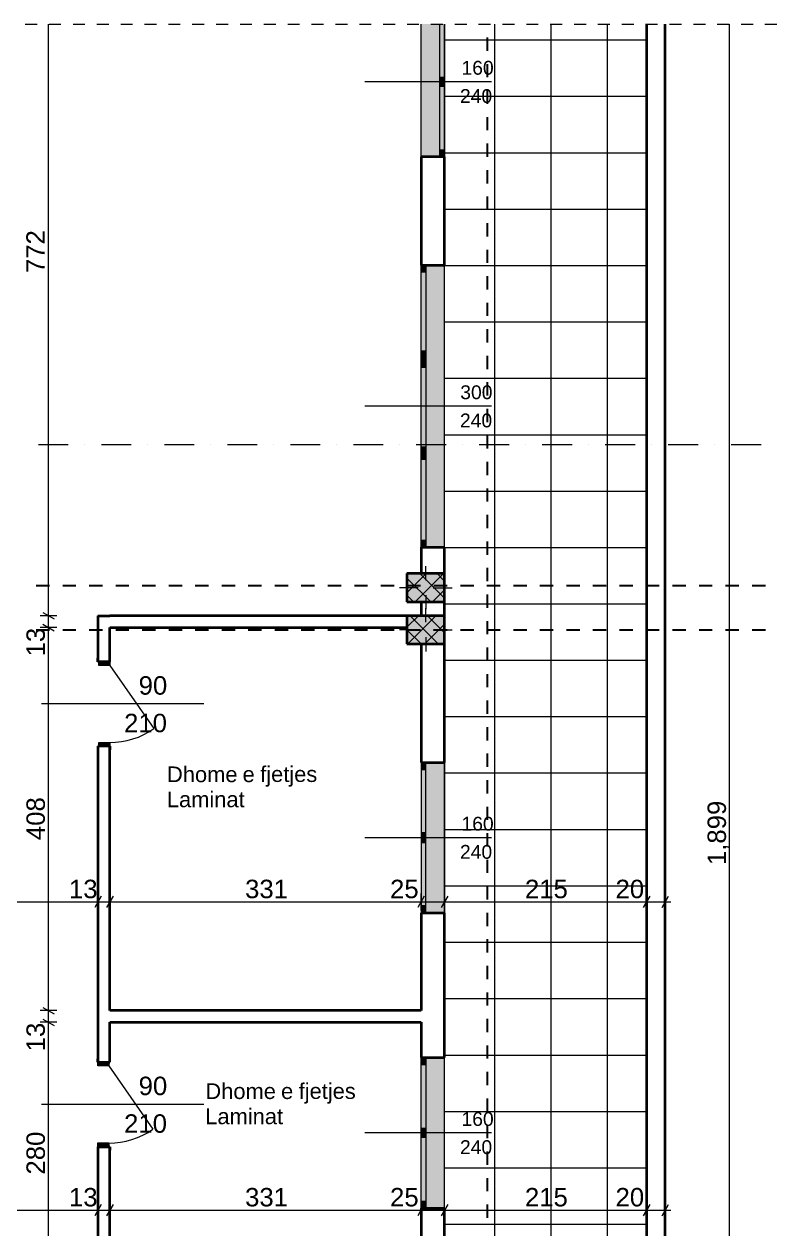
# Model space of a CAD drawing. Header units: centimetres. Extents: x -1830 to 3160, y -46 to 3310.
# Drawn here: x 1293 to 2095, y 2027 to 3310 of the extents above; entities that cross this region are included whole.
import ezdxf

# ---------------------------------------------------------------- set-up
doc = ezdxf.new("R2010")
doc.units = ezdxf.units.CM
for name, color, linetype, true_color in [('PDF_Annotation - Text', 7, 'Continuous', 0xa80f02), ('PDF_Geometry', 7, 'Continuous', 0x6a6a6a), ('PDF_Marker - Section', 7, 'Continuous', 0x80c2ff), ('PDF_Structural - Shear', 7, 'Continuous', 0xdf0000)]:
    doc.layers.add(name, color=color, linetype=linetype, true_color=true_color)
doc.layers.add('PDF_Dimensioning - General', color=7, linetype='Continuous')
doc.layers.add('PDF_Structural - Bearing', color=7, linetype='Continuous')
doc.styles.add('PDF Arial', font='')
doc.styles.get('PDF Arial').set_extended_font_data('Arial')

msp = doc.modelspace()

# ---------------------------------------------------------------- linework, layer by layer
at = {"layer": 'PDF_Dimensioning - General', "lineweight": 13}
for points in [[(1319, 2679.8), (1319, 3309.7)], [(2044.4, 1495.3), (2044.4, 3309.7)], [(1313, 2683.3), (1325, 2676.3)], [(1328, 2679.8), (1310, 2679.8)], [(1313, 2670.8), (1325, 2663.8)], [(1319, 2667.3), (1319, 2679.8)], [(1328, 2667.3), (1310, 2667.3)], [(1319, 2259.3), (1319, 2667.3)], [(1150.6, 2375), (1371.7, 2375)], [(1375.2, 2381), (1368.2, 2369)], [(1371.7, 2366), (1371.7, 2384)], [(1371.7, 2375), (1384.2, 2375)], [(1387.7, 2381), (1380.8, 2369)], [(1384.2, 2366), (1384.2, 2384)], [(1384.2, 2375), (1715.8, 2375)], [(1719.3, 2381), (1712.4, 2369)], [(1715.8, 2366), (1715.8, 2384)], [(1715.8, 2375), (1740.9, 2375)], [(1744.3, 2381), (1737.4, 2369)], [(1740.9, 2366), (1740.9, 2384)], [(1740.9, 2375), (1956, 2375)], [(1959.5, 2381), (1952.5, 2369)], [(1956, 2366), (1956, 2384)], [(1956, 2375), (1976, 2375)], [(1972.6, 2369), (1979.5, 2381)], [(1976, 2366), (1976, 2384)], [(1976, 2375), (1981.9, 2375)], [(1328, 2259.3), (1310, 2259.3)], [(1313, 2262.7), (1325, 2255.8)], [(1319, 2246.8), (1319, 2259.3)], [(1328, 2246.8), (1310, 2246.8)], [(1313, 2250.2), (1325, 2243.3)], [(1319, 1966.6), (1319, 2246.8)], [(1375.2, 2052.8), (1368.2, 2040.8)], [(1371.7, 2037.8), (1371.7, 2055.9)], [(1387.7, 2052.8), (1380.8, 2040.8)], [(1384.2, 2037.8), (1384.2, 2055.9)], [(1719.3, 2052.8), (1712.4, 2040.8)], [(1715.8, 2037.8), (1715.8, 2055.9)], [(1744.3, 2052.8), (1737.4, 2040.8)], [(1740.9, 2037.8), (1740.9, 2055.9)], [(1959.5, 2052.8), (1952.5, 2040.8)], [(1956, 2037.8), (1956, 2055.9)], [(1972.6, 2040.8), (1979.5, 2052.8)], [(1976, 2037.8), (1976, 2055.9)], [(1150.6, 2046.8), (1371.7, 2046.8)], [(1371.7, 2046.8), (1384.2, 2046.8)], [(1384.2, 2046.8), (1715.8, 2046.8)], [(1715.8, 2046.8), (1740.9, 2046.8)], [(1740.9, 2046.8), (1956, 2046.8)], [(1956, 2046.8), (1976, 2046.8)], [(1976, 2046.8), (1981.9, 2046.8)]]:
    msp.add_lwpolyline(points, dxfattribs=at)
at = {"layer": 'PDF_Geometry', "lineweight": 18}
for points in [[(1294.2, 3309.7), (1306.9, 3309.7)], [(1294.2, 3309.7), (1306.9, 3309.7)], [(1319.6, 3309.7), (1332.3, 3309.7)], [(1319.6, 3309.7), (1332.3, 3309.7)], [(1345.1, 3309.7), (1357.8, 3309.7)], [(1345.1, 3309.7), (1357.8, 3309.7)], [(1370.5, 3309.7), (1383.2, 3309.7)], [(1370.5, 3309.7), (1383.2, 3309.7)], [(1395.9, 3309.7), (1408.6, 3309.7)], [(1395.9, 3309.7), (1408.6, 3309.7)], [(1421.3, 3309.7), (1434, 3309.7)], [(1421.3, 3309.7), (1434, 3309.7)], [(1446.7, 3309.7), (1459.4, 3309.7)], [(1446.7, 3309.7), (1459.4, 3309.7)], [(1472.1, 3309.7), (1484.9, 3309.7)], [(1472.1, 3309.7), (1484.9, 3309.7)], [(1497.6, 3309.7), (1510.3, 3309.7)], [(1497.6, 3309.7), (1510.3, 3309.7)], [(1523, 3309.7), (1535.7, 3309.7)], [(1523, 3309.7), (1535.7, 3309.7)], [(1548.4, 3309.7), (1561.1, 3309.7)], [(1548.4, 3309.7), (1561.1, 3309.7)], [(1573.8, 3309.7), (1586.5, 3309.7)], [(1573.8, 3309.7), (1586.5, 3309.7)], [(1599.2, 3309.7), (1612, 3309.7)], [(1599.2, 3309.7), (1612, 3309.7)], [(1624.7, 3309.7), (1637.4, 3309.7)], [(1624.7, 3309.7), (1637.4, 3309.7)], [(1650.1, 3309.7), (1662.8, 3309.7)], [(1650.1, 3309.7), (1662.8, 3309.7)], [(1675.5, 3309.7), (1688.2, 3309.7)], [(1675.5, 3309.7), (1688.2, 3309.7)], [(1700.9, 3309.7), (1713.6, 3309.7)], [(1700.9, 3309.7), (1713.6, 3309.7)], [(1726.3, 3309.7), (1739, 3309.7)], [(1726.3, 3309.7), (1739, 3309.7)], [(1751.8, 3309.7), (1764.5, 3309.7)], [(1751.8, 3309.7), (1764.5, 3309.7)], [(1777.2, 3309.7), (1789.9, 3309.7)], [(1777.2, 3309.7), (1789.9, 3309.7)], [(1802.6, 3309.7), (1815.3, 3309.7)], [(1802.6, 3309.7), (1815.3, 3309.7)], [(1828, 3309.7), (1840.7, 3309.7)], [(1828, 3309.7), (1840.7, 3309.7)], [(1853.4, 3309.7), (1866.1, 3309.7)], [(1853.4, 3309.7), (1866.1, 3309.7)], [(1878.9, 3309.7), (1891.6, 3309.7)], [(1878.9, 3309.7), (1891.6, 3309.7)], [(1904.3, 3309.7), (1917, 3309.7)], [(1904.3, 3309.7), (1917, 3309.7)], [(1929.7, 3309.7), (1942.4, 3309.7)], [(1929.7, 3309.7), (1942.4, 3309.7)], [(1955.1, 3309.7), (1967.8, 3309.7)], [(1955.1, 3309.7), (1967.8, 3309.7)], [(1980.5, 3309.7), (1993.2, 3309.7)], [(1980.5, 3309.7), (1993.2, 3309.7)], [(2005.9, 3309.7), (2018.7, 3309.7)], [(2005.9, 3309.7), (2018.7, 3309.7)], [(2031.4, 3309.7), (2044.1, 3309.7)], [(2031.4, 3309.7), (2044.1, 3309.7)], [(2056.8, 3309.7), (2069.5, 3309.7)], [(2056.8, 3309.7), (2069.5, 3309.7)], [(2082.2, 3309.7), (2094.9, 3309.7)], [(2082.2, 3309.7), (2094.9, 3309.7)]]:
    msp.add_lwpolyline(points, dxfattribs=at)
at = {"layer": 'PDF_Geometry', "color": 7, "lineweight": 13}
for points in [[(1740.9, 1495.3), (1740.9, 3309.7)], [(1740.9, 1495.3), (1740.9, 3309.7)], [(1956, 2943.3), (1956, 3309.7)], [(1956, 436.5), (1956, 2943.3)]]:
    msp.add_lwpolyline(points, dxfattribs=at)
at = {"layer": 'PDF_Geometry', "color": 253, "lineweight": 13, "true_color": 0x999999}
for points in [[(1794.3, 231.3), (1794.3, 3309.7)], [(1854.3, 231.3), (1854.3, 3309.7)], [(1914.4, 231.3), (1914.4, 3309.7)], [(1740.9, 3292.8), (1956, 3292.8)], [(1740.9, 3232.8), (1956, 3232.8)], [(1740.9, 3172.8), (1956, 3172.8)], [(1740.9, 3112.7), (1956, 3112.7)], [(1740.9, 3052.7), (1956, 3052.7)], [(1740.9, 2992.6), (1956, 2992.6)], [(1740.9, 2932.6), (1956, 2932.6)], [(1740.9, 2872.5), (1956, 2872.5)], [(1740.9, 2812.5), (1956, 2812.5)], [(1740.9, 2752.4), (1956, 2752.4)], [(1740.9, 2692.4), (1956, 2692.4)], [(1740.9, 2632.4), (1956, 2632.4)], [(1740.9, 2572.3), (1956, 2572.3)], [(1740.9, 2512.3), (1956, 2512.3)], [(1740.9, 2452.2), (1956, 2452.2)], [(1740.9, 2392.2), (1956, 2392.2)], [(1740.9, 2332.1), (1956, 2332.1)], [(1740.9, 2272.1), (1956, 2272.1)], [(1740.9, 2212), (1956, 2212)], [(1740.9, 2152), (1956, 2152)], [(1740.9, 2092), (1956, 2092)], [(1740.9, 2031.9), (1956, 2031.9)]]:
    msp.add_lwpolyline(points, dxfattribs=at)
at = {"layer": 'PDF_Marker - Section', "lineweight": 18}
for points in [[(1308.4, 2862), (1340.1, 2862)], [(1357.8, 2862), (1357.8, 2862)], [(1375.4, 2862), (1407.2, 2862)], [(1424.9, 2862), (1424.9, 2862)], [(1442.5, 2862), (1474.3, 2862)], [(1492, 2862), (1492, 2862)], [(1509.6, 2862), (1541.4, 2862)], [(1559, 2862), (1559, 2862)], [(1576.7, 2862), (1608.5, 2862)], [(1626.1, 2862), (1626.1, 2862)], [(1643.8, 2862), (1675.5, 2862)], [(1693.2, 2862), (1693.2, 2862)], [(1710.8, 2862), (1742.6, 2862)], [(1760.3, 2862), (1760.3, 2862)], [(1777.9, 2862), (1809.7, 2862)], [(1827.3, 2862), (1827.3, 2862)], [(1845, 2862), (1876.8, 2862)], [(1894.4, 2862), (1894.4, 2862)], [(1912.1, 2862), (1943.8, 2862)], [(1961.5, 2862), (1961.5, 2862)], [(1979.1, 2862), (2010.9, 2862)], [(2028.6, 2862), (2028.6, 2862)], [(2046.2, 2862), (2078, 2862)]]:
    msp.add_lwpolyline(points, dxfattribs=at)
at = {"layer": 'PDF_Structural - Bearing', "color": 30, "lineweight": 18, "true_color": 0xff6600}
for points in [[(1715.8, 3168.2), (1715.8, 3309.7)], [(1735.9, 3253.3), (1735.9, 3309.7)], [(1740.9, 3168.2), (1740.9, 3309.7)], [(1740.9, 3309.7), (1740.9, 3253.3)], [(1735.9, 3175.8), (1735.9, 3243.3)], [(1740.9, 3243.3), (1740.9, 3175.8)], [(1715.8, 2752.8), (1715.8, 3053)], [(1715.8, 2961.7), (1715.8, 3045.5)], [(1720.8, 3045.5), (1720.8, 2961.7)], [(1740.9, 2752.8), (1740.9, 3053)], [(1715.8, 2859.6), (1715.8, 2944.1)], [(1720.8, 2944.1), (1720.8, 2859.6)], [(1715.8, 2760.3), (1715.8, 2846)], [(1720.8, 2846), (1720.8, 2760.3)], [(1384.2, 2626.8), (1431.3, 2559.6)], [(1715.8, 2523.5), (1715.8, 2363.4)], [(1715.8, 2516), (1715.8, 2448.4)], [(1720.8, 2448.4), (1720.8, 2516)], [(1740.9, 2523.5), (1740.9, 2363.4)], [(1715.8, 2438.4), (1715.8, 2370.9)], [(1720.8, 2370.9), (1720.8, 2438.4)], [(1715.8, 2049), (1715.8, 2209.2)], [(1740.9, 2049), (1740.9, 2209.2)], [(1383.2, 2200.3), (1430.3, 2133.1)], [(1715.8, 2134.1), (1715.8, 2201.6)], [(1720.8, 2201.6), (1720.8, 2134.1)], [(1715.8, 2056.5), (1715.8, 2124.1)], [(1720.8, 2124.1), (1720.8, 2056.5)]]:
    msp.add_lwpolyline(points, dxfattribs=at)
at = {"layer": 'PDF_Structural - Bearing', "lineweight": 35}
for points in [[(1956, 3309.7), (1956, 2943.3)], [(1976, 2943.3), (1976, 3309.7)], [(1735.9, 3168.2), (1715.8, 3168.2)], [(1715.8, 3168.2), (1715.8, 3053)], [(1735.9, 3168.2), (1715.8, 3168.2)], [(1740.9, 3168.2), (1735.9, 3168.2)], [(1740.9, 3168.2), (1735.9, 3168.2)], [(1740.9, 3168.2), (1735.9, 3168.2)], [(1740.9, 3053), (1740.9, 3168.2)], [(1715.8, 3053), (1720.8, 3053)], [(1715.8, 3053), (1720.8, 3053)], [(1715.8, 3053), (1720.8, 3053)], [(1720.8, 3053), (1740.9, 3053)], [(1720.8, 3053), (1740.9, 3053)], [(1956, 2943.3), (1956, 436.5)], [(1976, 436.5), (1976, 2943.3)], [(1715.8, 2752.8), (1720.8, 2752.8)], [(1715.8, 2752.8), (1715.8, 2724.6)], [(1715.8, 2752.8), (1720.8, 2752.8)], [(1715.8, 2752.8), (1720.8, 2752.8)], [(1720.8, 2752.8), (1740.9, 2752.8)], [(1720.8, 2752.8), (1740.9, 2752.8)], [(1740.9, 2724.6), (1740.9, 2752.8)], [(1740.9, 2724.6), (1700.8, 2724.6)], [(1700.8, 2724.6), (1700.8, 2694.6)], [(1740.9, 2694.6), (1740.9, 2724.6)], [(1700.8, 2694.6), (1740.9, 2694.6)], [(1715.8, 2694.6), (1715.8, 2679.8)], [(1740.9, 2679.8), (1740.9, 2694.6)], [(1371.7, 2679.8), (1371.7, 2630.8)], [(1371.7, 2679.8), (1384.2, 2679.8)], [(1700.8, 2679.8), (1384.2, 2679.8)], [(1740.9, 2679.8), (1700.8, 2679.8)], [(1700.8, 2679.8), (1700.8, 2649.8)], [(1740.9, 2649.8), (1740.9, 2679.8)], [(1384.2, 2630.8), (1384.2, 2667.3)], [(1384.2, 2667.3), (1700.8, 2667.3)], [(1700.8, 2649.8), (1740.9, 2649.8)], [(1715.8, 2649.8), (1715.8, 2523.5)], [(1740.9, 2523.5), (1740.9, 2649.8)], [(1371.7, 2630.8), (1371.7, 2634.5)], [(1371.7, 2630.8), (1371.7, 2634.5)], [(1371.7, 2630.8), (1371.7, 2634.5)], [(1372.7, 2630.8), (1371.7, 2630.8)], [(1372.7, 2630.8), (1371.7, 2630.8)], [(1372.7, 2630.8), (1371.7, 2630.8)], [(1384.2, 2630.8), (1372.7, 2630.8)], [(1384.2, 2630.8), (1372.7, 2630.8)], [(1384.2, 2630.8), (1372.7, 2630.8)], [(1384.2, 2630.8), (1384.2, 2634.5)], [(1384.2, 2630.8), (1384.2, 2634.5)], [(1384.2, 2630.8), (1384.2, 2634.5)], [(1371.7, 2540.7), (1371.7, 2537)], [(1372.7, 2540.7), (1371.7, 2540.7)], [(1371.7, 2540.7), (1371.7, 2204.3)], [(1372.7, 2540.7), (1371.7, 2540.7)], [(1372.7, 2540.7), (1371.7, 2540.7)], [(1371.7, 2540.7), (1371.7, 2537)], [(1371.7, 2540.7), (1371.7, 2537)], [(1384.2, 2540.7), (1372.7, 2540.7)], [(1384.2, 2540.7), (1372.7, 2540.7)], [(1384.2, 2540.7), (1372.7, 2540.7)], [(1384.2, 2540.7), (1384.2, 2537)], [(1384.2, 2259.3), (1384.2, 2540.7)], [(1384.2, 2540.7), (1384.2, 2537)], [(1384.2, 2540.7), (1384.2, 2537)], [(1715.8, 2523.5), (1720.8, 2523.5)], [(1715.8, 2523.5), (1720.8, 2523.5)], [(1715.8, 2523.5), (1720.8, 2523.5)], [(1720.8, 2523.5), (1740.9, 2523.5)], [(1720.8, 2523.5), (1740.9, 2523.5)], [(1715.8, 2363.4), (1720.8, 2363.4)], [(1715.8, 2363.4), (1715.8, 2259.3)], [(1715.8, 2363.4), (1720.8, 2363.4)], [(1715.8, 2363.4), (1720.8, 2363.4)], [(1720.8, 2363.4), (1740.9, 2363.4)], [(1720.8, 2363.4), (1740.9, 2363.4)], [(1740.9, 2209.2), (1740.9, 2363.4)], [(1715.8, 2259.3), (1384.2, 2259.3)], [(1384.2, 2246.8), (1715.8, 2246.8)], [(1384.2, 2204.3), (1384.2, 2246.8)], [(1715.8, 2246.8), (1715.8, 2209.2)], [(1371.7, 2204.3), (1371.7, 2208)], [(1371.7, 2204.3), (1371.7, 2208)], [(1371.7, 2204.3), (1371.7, 2208)], [(1384.2, 2204.3), (1384.2, 2208)], [(1384.2, 2204.3), (1384.2, 2208)], [(1384.2, 2204.3), (1384.2, 2208)], [(1715.8, 2209.2), (1720.8, 2209.2)], [(1715.8, 2209.2), (1720.8, 2209.2)], [(1715.8, 2209.2), (1720.8, 2209.2)], [(1720.8, 2209.2), (1740.9, 2209.2)], [(1720.8, 2209.2), (1740.9, 2209.2)], [(1371.7, 2204.3), (1383.2, 2204.3)], [(1371.7, 2204.3), (1383.2, 2204.3)], [(1371.7, 2204.3), (1383.2, 2204.3)], [(1383.2, 2204.3), (1384.2, 2204.3)], [(1383.2, 2204.3), (1384.2, 2204.3)], [(1383.2, 2204.3), (1384.2, 2204.3)], [(1371.7, 2114.3), (1371.7, 2110.6)], [(1371.7, 2114.3), (1383.2, 2114.3)], [(1371.7, 2114.3), (1371.7, 1933.8)], [(1371.7, 2114.3), (1383.2, 2114.3)], [(1371.7, 2114.3), (1383.2, 2114.3)], [(1371.7, 2114.3), (1371.7, 2110.6)], [(1371.7, 2114.3), (1371.7, 2110.6)], [(1383.2, 2114.3), (1384.2, 2114.3)], [(1383.2, 2114.3), (1384.2, 2114.3)], [(1383.2, 2114.3), (1384.2, 2114.3)], [(1384.2, 2114.3), (1384.2, 2110.6)], [(1384.2, 1966.6), (1384.2, 2114.3)], [(1384.2, 2114.3), (1384.2, 2110.6)], [(1384.2, 2114.3), (1384.2, 2110.6)], [(1715.8, 2049), (1720.8, 2049)], [(1715.8, 2049), (1715.8, 1966.6)], [(1715.8, 2049), (1720.8, 2049)], [(1715.8, 2049), (1720.8, 2049)], [(1720.8, 2049), (1740.9, 2049)], [(1720.8, 2049), (1740.9, 2049)], [(1740.9, 1868.1), (1740.9, 2049)]]:
    msp.add_lwpolyline(points, dxfattribs=at)
at = {"layer": 'PDF_Structural - Bearing', "lineweight": 13}
for points in [[(1790.9, 3248.3), (1655.8, 3248.3)], [(1790.9, 2902.9), (1655.8, 2902.9)], [(1700.8, 2704.2), (1721.3, 2724.6)], [(1700.8, 2722.6), (1702.9, 2724.6)], [(1726.2, 2694.6), (1700.8, 2719.9)], [(1709.6, 2694.6), (1739.7, 2724.6)], [(1740.9, 2698.3), (1714.5, 2724.6)], [(1740.9, 2716.7), (1732.9, 2724.6)], [(1728, 2694.6), (1740.9, 2707.4)], [(1707.8, 2694.6), (1700.8, 2701.5)], [(1700.8, 2667.4), (1713.2, 2679.8)], [(1701.6, 2649.8), (1731.6, 2679.8)], [(1734.2, 2649.8), (1704.2, 2679.8)], [(1720, 2649.8), (1740.9, 2670.6)], [(1740.9, 2661.5), (1722.6, 2679.8)], [(1715.8, 2649.8), (1700.8, 2664.7)], [(1738.4, 2649.8), (1740.9, 2652.2)], [(1484.3, 2585.8), (1311.7, 2585.8)], [(1790.9, 2443.4), (1655.8, 2443.4)], [(1484.3, 2159.3), (1311.7, 2159.3)], [(1790.9, 2129.1), (1655.8, 2129.1)]]:
    msp.add_lwpolyline(points, dxfattribs=at)
at = {"layer": 'PDF_Structural - Bearing', "color": 30, "lineweight": 20, "true_color": 0xff6600}
for points in [[(1735.9, 3248.3), (1735.9, 3253.3)], [(1735.9, 3253.3), (1740.9, 3253.3)], [(1735.9, 3243.3), (1735.9, 3248.3)], [(1740.9, 3253.3), (1740.9, 3248.3)], [(1740.9, 3248.3), (1740.9, 3243.3)], [(1740.9, 3243.3), (1735.9, 3243.3)], [(1735.9, 3168.2), (1735.9, 3175.8)], [(1735.9, 3175.8), (1740.9, 3175.8)], [(1740.9, 3175.8), (1740.9, 3168.2)], [(1715.8, 3045.5), (1715.8, 3053)], [(1720.8, 3045.5), (1715.8, 3045.5)], [(1720.8, 3053), (1720.8, 3045.5)], [(1715.8, 2952.9), (1715.8, 2961.7)], [(1715.8, 2961.7), (1720.8, 2961.7)], [(1715.8, 2944.1), (1715.8, 2952.9)], [(1720.8, 2961.7), (1720.8, 2952.9)], [(1720.8, 2952.9), (1720.8, 2944.1)], [(1720.8, 2944.1), (1715.8, 2944.1)], [(1715.8, 2852.8), (1715.8, 2859.6)], [(1715.8, 2859.6), (1720.8, 2859.6)], [(1715.8, 2846), (1715.8, 2852.8)], [(1720.8, 2859.6), (1720.8, 2852.8)], [(1720.8, 2852.8), (1720.8, 2846)], [(1720.8, 2846), (1715.8, 2846)], [(1715.8, 2752.8), (1715.8, 2760.3)], [(1715.8, 2760.3), (1720.8, 2760.3)], [(1720.8, 2760.3), (1720.8, 2752.8)], [(1372.7, 2626.8), (1372.7, 2630.8)], [(1372.7, 2630.8), (1384.2, 2630.8)], [(1384.2, 2630.8), (1384.2, 2626.8)], [(1384.2, 2626.8), (1372.7, 2626.8)], [(1372.7, 2540.7), (1372.7, 2544.7)], [(1372.7, 2544.7), (1384.2, 2544.7)], [(1384.2, 2540.7), (1372.7, 2540.7)], [(1384.2, 2544.7), (1384.2, 2540.7)], [(1715.8, 2523.5), (1715.8, 2516)], [(1715.8, 2516), (1720.8, 2516)], [(1720.8, 2516), (1720.8, 2523.5)], [(1720.8, 2448.4), (1715.8, 2448.4)], [(1715.8, 2448.4), (1715.8, 2443.4)], [(1715.8, 2443.4), (1715.8, 2438.4)], [(1715.8, 2438.4), (1720.8, 2438.4)], [(1720.8, 2443.4), (1720.8, 2448.4)], [(1720.8, 2438.4), (1720.8, 2443.4)], [(1720.8, 2370.9), (1715.8, 2370.9)], [(1715.8, 2370.9), (1715.8, 2363.4)], [(1720.8, 2363.4), (1720.8, 2370.9)], [(1715.8, 2201.6), (1715.8, 2209.2)], [(1720.8, 2209.2), (1720.8, 2201.6)], [(1371.7, 2200.3), (1371.7, 2204.3)], [(1371.7, 2204.3), (1383.2, 2204.3)], [(1383.2, 2200.3), (1371.7, 2200.3)], [(1383.2, 2204.3), (1383.2, 2200.3)], [(1720.8, 2201.6), (1715.8, 2201.6)], [(1715.8, 2129.1), (1715.8, 2134.1)], [(1715.8, 2134.1), (1720.8, 2134.1)], [(1720.8, 2134.1), (1720.8, 2129.1)], [(1371.7, 2114.3), (1371.7, 2118.3)], [(1371.7, 2118.3), (1383.2, 2118.3)], [(1383.2, 2118.3), (1383.2, 2114.3)], [(1715.8, 2124.1), (1715.8, 2129.1)], [(1720.8, 2124.1), (1715.8, 2124.1)], [(1720.8, 2129.1), (1720.8, 2124.1)], [(1383.2, 2114.3), (1371.7, 2114.3)], [(1715.8, 2049), (1715.8, 2056.5)], [(1715.8, 2056.5), (1720.8, 2056.5)], [(1720.8, 2056.5), (1720.8, 2049)]]:
    msp.add_lwpolyline(points, dxfattribs=at)
at = {"layer": 'PDF_Structural - Bearing', "color": 1, "lineweight": 0}
for points in [[(1720.8, 2717.6), (1720.8, 2732.6)], [(1712.8, 2709.6), (1692.8, 2709.6)], [(1720.8, 2709.6), (1720.8, 2709.6)], [(1728.8, 2709.6), (1748.9, 2709.6)], [(1720.8, 2701.6), (1720.8, 2686.6)], [(1720.8, 2672.8), (1720.8, 2687.8)], [(1712.8, 2664.8), (1692.8, 2664.8)], [(1720.8, 2664.8), (1720.8, 2664.8)], [(1720.8, 2656.8), (1720.8, 2641.8)], [(1728.8, 2664.8), (1748.9, 2664.8)]]:
    msp.add_lwpolyline(points, dxfattribs=at)
at = {"layer": 'PDF_Structural - Bearing', "color": 30, "lineweight": 18, "true_color": 0xff6600}
for centre, start, end in [((1384.2, 2626.8), 270.0034, 304.9928), ((1383.2, 2200.3), 270.0008, 305.0055)]:
    msp.add_arc(centre, 82.1, start, end, dxfattribs=at)
at = {"layer": 'PDF_Structural - Bearing', "color": 7, "true_color": 0xffffff, "transparency": 33554559}
for points in [[(1715.8, 3168.2), (1715.8, 3309.7), (1740.9, 3168.2), (1740.9, 3309.7)], [(1740.9, 3253.3), (1735.9, 3253.3), (1740.9, 3309.7), (1735.9, 3309.7)], [(1735.9, 3248.3), (1735.9, 3253.3), (1740.9, 3248.3), (1740.9, 3253.3)], [(1740.9, 3248.3), (1740.9, 3243.3), (1735.9, 3248.3), (1735.9, 3243.3)], [(1735.9, 3175.8), (1735.9, 3243.3), (1740.9, 3175.8), (1740.9, 3243.3)], [(1735.9, 3168.2), (1735.9, 3175.8), (1740.9, 3168.2), (1740.9, 3175.8)], [(1715.8, 3053), (1740.9, 3053), (1715.8, 2752.8), (1740.9, 2752.8)], [(1720.8, 3053), (1715.8, 3053), (1720.8, 3045.5), (1715.8, 3045.5)], [(1715.8, 2961.7), (1720.8, 2961.7), (1715.8, 3045.5), (1720.8, 3045.5)], [(1715.8, 2952.9), (1720.8, 2952.9), (1715.8, 2961.7), (1720.8, 2961.7)], [(1720.8, 2952.9), (1715.8, 2952.9), (1720.8, 2944.1), (1715.8, 2944.1)], [(1715.8, 2859.6), (1720.8, 2859.6), (1715.8, 2944.1), (1720.8, 2944.1)], [(1715.8, 2852.8), (1720.8, 2852.8), (1715.8, 2859.6), (1720.8, 2859.6)], [(1720.8, 2852.8), (1715.8, 2852.8), (1720.8, 2846), (1715.8, 2846)], [(1715.8, 2760.3), (1720.8, 2760.3), (1715.8, 2846), (1720.8, 2846)], [(1715.8, 2752.8), (1720.8, 2752.8), (1715.8, 2760.3), (1720.8, 2760.3)], [(1740.9, 2694.6), (1700.8, 2694.6), (1740.9, 2724.6), (1700.8, 2724.6)], [(1740.9, 2649.8), (1700.8, 2649.8), (1740.9, 2679.8), (1700.8, 2679.8)], [(1384.2, 2630.8), (1372.7, 2630.8), (1384.2, 2626.8), (1372.7, 2626.8)], [(1372.7, 2540.7), (1384.2, 2540.7), (1372.7, 2544.7), (1384.2, 2544.7)], [(1715.8, 2363.4), (1715.8, 2523.5), (1740.9, 2363.4), (1740.9, 2523.5)], [(1715.8, 2523.5), (1715.8, 2516), (1720.8, 2523.5), (1720.8, 2516)], [(1715.8, 2516), (1715.8, 2448.4), (1720.8, 2516), (1720.8, 2448.4)], [(1720.8, 2443.4), (1720.8, 2448.4), (1715.8, 2443.4), (1715.8, 2448.4)], [(1715.8, 2443.4), (1715.8, 2438.4), (1720.8, 2443.4), (1720.8, 2438.4)], [(1715.8, 2438.4), (1715.8, 2370.9), (1720.8, 2438.4), (1720.8, 2370.9)], [(1720.8, 2363.4), (1720.8, 2370.9), (1715.8, 2363.4), (1715.8, 2370.9)], [(1715.8, 2209.2), (1740.9, 2209.2), (1715.8, 2049), (1740.9, 2049)], [(1720.8, 2209.2), (1715.8, 2209.2), (1720.8, 2201.6), (1715.8, 2201.6)], [(1383.2, 2204.3), (1371.7, 2204.3), (1383.2, 2200.3), (1371.7, 2200.3)], [(1715.8, 2134.1), (1720.8, 2134.1), (1715.8, 2201.6), (1720.8, 2201.6)], [(1715.8, 2129.1), (1720.8, 2129.1), (1715.8, 2134.1), (1720.8, 2134.1)], [(1371.7, 2114.3), (1383.2, 2114.3), (1371.7, 2118.3), (1383.2, 2118.3)], [(1720.8, 2129.1), (1715.8, 2129.1), (1720.8, 2124.1), (1715.8, 2124.1)], [(1715.8, 2056.5), (1720.8, 2056.5), (1715.8, 2124.1), (1720.8, 2124.1)], [(1715.8, 2049), (1720.8, 2049), (1715.8, 2056.5), (1720.8, 2056.5)]]:
    msp.add_solid(points, dxfattribs=at)
at = {"layer": 'PDF_Structural - Shear', "lineweight": 25}
for points in [[(1786.2, 3309.7), (1786.2, 3309.6)], [(1786.2, 3295.5), (1786.2, 3281.3)], [(1786.2, 3267.2), (1786.2, 3253.1)], [(1786.2, 3239), (1786.2, 3224.8)], [(1786.2, 3210.7), (1786.2, 3196.6)], [(1786.2, 3182.5), (1786.2, 3168.4)], [(1786.2, 3154.2), (1786.2, 3140.1)], [(1786.2, 3126), (1786.2, 3111.9)], [(1786.2, 3097.8), (1786.2, 3083.6)], [(1786.2, 3069.5), (1786.2, 3055.4)], [(1786.2, 3041.3), (1786.2, 3027.1)], [(1786.2, 3013), (1786.2, 2998.9)], [(1786.2, 2984.8), (1786.2, 2970.7)], [(1786.2, 2956.5), (1786.2, 2942.4)], [(1786.2, 2928.3), (1786.2, 2914.2)], [(1786.2, 2900.1), (1786.2, 2885.9)], [(1786.2, 2871.8), (1786.2, 2857.7)], [(1786.2, 2843.6), (1786.2, 2829.4)], [(1786.2, 2815.3), (1786.2, 2801.2)], [(1786.2, 2787.1), (1786.2, 2773)], [(1786.2, 2758.8), (1786.2, 2744.7)], [(1786.2, 2730.6), (1786.2, 2716.5)], [(1305.9, 2712), (1320, 2712)], [(1334.1, 2712), (1348.2, 2712)], [(1362.4, 2712), (1376.5, 2712)], [(1390.6, 2712), (1404.7, 2712)], [(1418.8, 2712), (1433, 2712)], [(1447.1, 2712), (1461.2, 2712)], [(1475.3, 2712), (1489.5, 2712)], [(1503.6, 2712), (1517.7, 2712)], [(1531.8, 2712), (1545.9, 2712)], [(1560.1, 2712), (1574.2, 2712)], [(1588.3, 2712), (1602.4, 2712)], [(1616.6, 2712), (1630.7, 2712)], [(1644.8, 2712), (1658.9, 2712)], [(1673, 2712), (1687.2, 2712)], [(1701.3, 2712), (1715.4, 2712)], [(1729.5, 2712), (1743.6, 2712)], [(1757.8, 2712), (1771.9, 2712)], [(1786, 2712), (1800.1, 2712)], [(1814.3, 2712), (1828.4, 2712)], [(1842.5, 2712), (1856.6, 2712)], [(1870.7, 2712), (1884.9, 2712)], [(1899, 2712), (1913.1, 2712)], [(1927.2, 2712), (1941.3, 2712)], [(1955.5, 2712), (1969.6, 2712)], [(1983.7, 2712), (1997.8, 2712)], [(2012, 2712), (2026.1, 2712)], [(2040.2, 2712), (2054.3, 2712)], [(2068.4, 2712), (2082.6, 2712)], [(1786.2, 2702.3), (1786.2, 2688.2)], [(1786.2, 2674.1), (1786.2, 2660)], [(1305.9, 2664.8), (1320, 2664.8)], [(1334.1, 2664.8), (1348.2, 2664.8)], [(1362.4, 2664.8), (1376.5, 2664.8)], [(1390.6, 2664.8), (1404.7, 2664.8)], [(1418.8, 2664.8), (1433, 2664.8)], [(1447.1, 2664.8), (1461.2, 2664.8)], [(1475.3, 2664.8), (1489.5, 2664.8)], [(1503.6, 2664.8), (1517.7, 2664.8)], [(1531.8, 2664.8), (1545.9, 2664.8)], [(1560.1, 2664.8), (1574.2, 2664.8)], [(1588.3, 2664.8), (1602.4, 2664.8)], [(1616.6, 2664.8), (1630.7, 2664.8)], [(1644.8, 2664.8), (1658.9, 2664.8)], [(1673, 2664.8), (1687.2, 2664.8)], [(1701.3, 2664.8), (1715.4, 2664.8)], [(1729.5, 2664.8), (1743.6, 2664.8)], [(1757.8, 2664.8), (1771.9, 2664.8)], [(1786, 2664.8), (1800.1, 2664.8)], [(1814.3, 2664.8), (1828.4, 2664.8)], [(1842.5, 2664.8), (1856.6, 2664.8)], [(1870.7, 2664.8), (1884.9, 2664.8)], [(1899, 2664.8), (1913.1, 2664.8)], [(1927.2, 2664.8), (1941.3, 2664.8)], [(1955.5, 2664.8), (1969.6, 2664.8)], [(1983.7, 2664.8), (1997.8, 2664.8)], [(2012, 2664.8), (2026.1, 2664.8)], [(2040.2, 2664.8), (2054.3, 2664.8)], [(2068.4, 2664.8), (2082.6, 2664.8)], [(1786.2, 2645.9), (1786.2, 2631.7)], [(1786.2, 2617.6), (1786.2, 2603.5)], [(1786.2, 2589.4), (1786.2, 2575.3)], [(1786.2, 2561.1), (1786.2, 2547)], [(1786.2, 2532.9), (1786.2, 2518.8)], [(1786.2, 2504.6), (1786.2, 2490.5)], [(1786.2, 2476.4), (1786.2, 2462.3)], [(1786.2, 2448.2), (1786.2, 2434)], [(1786.2, 2419.9), (1786.2, 2405.8)], [(1786.2, 2391.7), (1786.2, 2377.6)], [(1786.2, 2363.4), (1786.2, 2349.3)], [(1786.2, 2335.2), (1786.2, 2321.1)], [(1786.2, 2306.9), (1786.2, 2292.8)], [(1786.2, 2278.7), (1786.2, 2264.6)], [(1786.2, 2250.5), (1786.2, 2236.3)], [(1786.2, 2222.2), (1786.2, 2208.1)], [(1786.2, 2194), (1786.2, 2179.9)], [(1786.2, 2165.7), (1786.2, 2151.6)], [(1786.2, 2137.5), (1786.2, 2123.4)], [(1786.2, 2109.2), (1786.2, 2095.1)], [(1786.2, 2081), (1786.2, 2066.9)], [(1786.2, 2052.8), (1786.2, 2038.6)]]:
    msp.add_lwpolyline(points, dxfattribs=at)

# ---------------------------------------------------------------- texts
at = {"layer": 'PDF_Annotation - Text', "char_height": 16.701, "attachment_point": 7, "style": 'PDF Arial'}
for s, insert in [('\\W0.999232;Dhome', (1445.2, 2502.3)), ('\\W1.001205;e', (1525.7, 2502.3)), ('\\W0.997411;fjetjes', (1544.5, 2497.7)), ('\\W0.998109;Laminat', (1445.1, 2475.6)), ('\\W0.999232;Dhome', (1486.1, 2164.9)), ('\\W0.997411;fjetjes', (1585.5, 2160.2)), ('\\W1.001205;e', (1566.7, 2164.9)), ('\\W0.998109;Laminat', (1486, 2138.1))]:
    msp.add_mtext(s, dxfattribs=dict(at, insert=insert))
at = {"layer": 'PDF_Dimensioning - General', "char_height": 19.649, "attachment_point": 7, "rotation": 90, "style": 'PDF Arial'}
for s, insert in [('\\W0.997614;772', (1315, 3044.6)), ('\\W0.998309;13', (1315.4, 2636.4)), ('\\W0.998004;408', (1315.4, 2440.8)), ('\\W0.998272;1,899', (2044.3, 2414.2)), ('\\W0.998309;13', (1315.4, 2215.9)), ('\\W0.997829;280', (1315.4, 2084.7))]:
    msp.add_mtext(s, dxfattribs=dict(at, insert=insert))
at = {"layer": 'PDF_Dimensioning - General', "char_height": 19.649, "attachment_point": 7, "style": 'PDF Arial'}
for s, insert in [('\\W0.998309;13', (1340.8, 2378.7)), ('\\W0.997762;331', (1528.4, 2378.7)), ('\\W0.998920;25', (1682.8, 2378.7)), ('\\W0.997954;215', (1826.5, 2378.7)), ('\\W0.998735;20', (1923, 2378.7)), ('\\W0.998309;13', (1340.8, 2050.5)), ('\\W0.997762;331', (1528.4, 2050.5)), ('\\W0.998920;25', (1682.8, 2050.5)), ('\\W0.997954;215', (1826.5, 2050.5)), ('\\W0.998735;20', (1923, 2050.5))]:
    msp.add_mtext(s, dxfattribs=dict(at, insert=insert))
at = {"layer": 'PDF_Structural - Bearing', "attachment_point": 7, "style": 'PDF Arial'}
for s, insert, char_height in [('\\W0.998111;160', (1758.9, 3255.6), 14.736), ('\\W0.997829;240', (1757.3, 3225.5), 14.736), ('\\W0.998396;300', (1757.6, 2910.1), 14.736), ('\\W0.997829;240', (1757.3, 2880.1), 14.736), ('\\W0.998922;90', (1415, 2595.4), 19.649), ('\\W0.997829;210', (1399.5, 2555.4), 19.649), ('\\W0.998111;160', (1758.9, 2450.7), 14.736), ('\\W0.997829;240', (1757.3, 2420.7), 14.736), ('\\W0.998922;90', (1415, 2169), 19.649), ('\\W0.997829;210', (1399.5, 2128.9), 19.649), ('\\W0.998111;160', (1758.9, 2136.3), 14.736), ('\\W0.997829;240', (1757.3, 2106.3), 14.736)]:
    msp.add_mtext(s, dxfattribs=dict(at, insert=insert, char_height=char_height))

doc.saveas('drawing.dxf')
